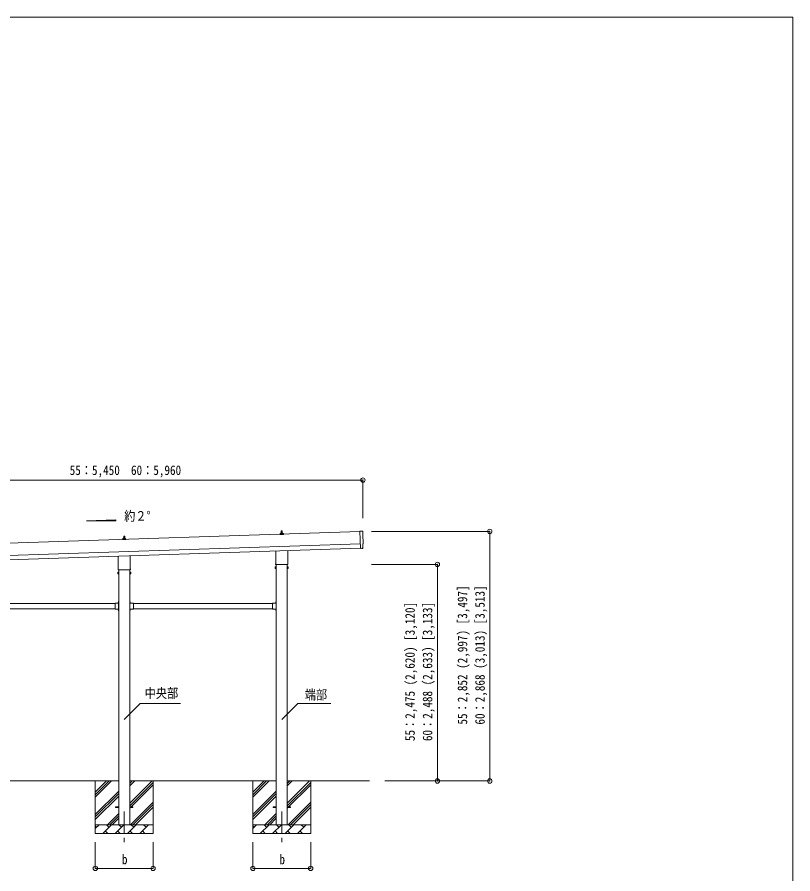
# Model space of a CAD drawing. Units: millimetres at full size, sheet at 1:50; details may follow other scales. Extents: x -14053 to 14053, y -9700 to 9700.
# Drawn here: x 4486 to 13347, y -92 to 9700 of the extents above; entities that cross this region are included whole.
import ezdxf
from ezdxf.enums import TextEntityAlignment as Align

# ---------------------------------------------------------------- set-up
doc = ezdxf.new("R2010")
doc.units = ezdxf.units.MM
doc.header["$LTSCALE"] = 50
doc.header["$PDMODE"] = 32
doc.header["$PDSIZE"] = 50
doc.linetypes.add('CHAIN1', pattern=[8, 5, -1, 1, -1])
doc.linetypes.add('USER7', pattern=[2, 1, -1])
for name, color, linetype, lineweight in [('E-2_ﾚｲﾔ226', 4, 'Continuous', 9), ('E-3_ﾚｲﾔ227', 7, 'CHAIN1', 9), ('E-4_ﾚｲﾔ228', 7, 'Continuous', 9), ('E-7_ﾚｲﾔ231', 7, 'Continuous', 9), ('E-8_ﾚｲﾔ232', 6, 'Continuous', 9), ('F-0_ﾚｲﾔ240', 7, 'Continuous', 9)]:
    doc.layers.add(name, color=color, linetype=linetype, lineweight=lineweight)
doc.styles.add('ＭＳ ゴシック', font='')
doc.styles.get('ＭＳ ゴシック').set_extended_font_data('MS Gothic')

msp = doc.modelspace()

# ---------------------------------------------------------------- linework, layer by layer
at = {"layer": 'E-2_ﾚｲﾔ226'}
for p, q in [((8400.15, 3821.1), (3017.14, 3641.67)), ((7502.78, 3803.95), (7503.51, 3827.47)), ((7504.51, 3828.45), (7513.06, 3828.45)), ((7514.06, 3827.47), (7514.78, 3803.95)), ((5690.53, 3728.45), (5690.53, 3736.16)), ((5727.03, 3728.45), (5690.53, 3728.45)), ((5690.92, 3736.95), (5726.65, 3736.95)), ((5691.3, 3737.14), (5698.02, 3738.77)), ((5698.4, 3738.95), (5719.17, 3738.95)), ((5698.78, 3739.74), (5698.78, 3743.95)), ((5699.78, 3743.95), (5717.78, 3743.95)), ((5702.78, 3743.95), (5703.51, 3767.47)), ((5704.51, 3768.45), (5713.06, 3768.45)), ((5714.06, 3767.47), (5714.78, 3743.95)), ((5718.78, 3739.74), (5718.78, 3743.95)), ((5726.27, 3737.14), (5719.55, 3738.77)), ((5727.03, 3728.45), (5727.03, 3736.16)), ((7490.53, 3788.45), (7490.53, 3796.16)), ((7527.03, 3788.45), (7490.53, 3788.45)), ((7490.92, 3796.95), (7526.65, 3796.95)), ((7491.3, 3797.14), (7498.02, 3798.77)), ((7498.4, 3798.95), (7519.17, 3798.95)), ((7498.78, 3799.74), (7498.78, 3803.95)), ((7499.78, 3803.95), (7517.78, 3803.95)), ((7518.78, 3799.74), (7518.78, 3803.95)), ((7526.27, 3797.14), (7519.55, 3798.77)), ((7527.03, 3788.45), (7527.03, 3796.16)), ((3021.8, 3501.75), (8404.81, 3681.18)), ((3023.47, 3451.78), (8406.48, 3631.21)), ((8406.57, 3628.44), (8406.6, 3627.44)), ((8426.22, 3628.1), (8433.13, 3628.69)), ((5640.48, 3394.46), (5640.48, 3539.01)), ((5777.08, 3543.56), (5777.08, 3394.46)), ((7440.48, 3454.46), (7440.48, 3599.01)), ((7577.08, 3603.56), (7577.08, 3454.46)), ((7438.78, 3445.69), (7438.78, 3451.19)), ((7576.72, 3442.19), (7440.85, 3442.19)), ((7446.28, 3442.19), (7446.28, 469.69)), ((7571.28, 469.69), (7571.28, 3442.19)), ((7578.78, 3451.19), (7578.78, 3445.69)), ((5634.78, 3356.19), (5635.54, 3357.5)), ((5634.78, 3356.19), (5634.78, 3339.19)), ((5634.78, 3339.19), (5635.54, 3337.87)), ((5641.78, 3352.6), (5635.54, 3352.6)), ((5641.78, 3342.78), (5635.54, 3342.78)), ((5641.78, 3337.87), (5635.54, 3337.87)), ((5638.78, 3385.69), (5638.78, 3391.19)), ((5776.72, 3382.19), (5640.85, 3382.19)), ((5644.28, 3338.49), (5641.78, 3338.49)), ((5646.28, 3382.19), (5646.28, 469.69)), ((5771.28, 469.69), (5771.28, 3382.19)), ((5773.28, 3338.49), (5775.78, 3338.49)), ((5775.78, 3352.6), (5782.02, 3352.6)), ((5775.78, 3342.78), (5782.02, 3342.78)), ((5775.78, 3337.87), (5782.02, 3337.87)), ((5778.78, 3391.19), (5778.78, 3385.69)), ((5782.78, 3356.19), (5782.02, 3357.5)), ((5782.78, 3339.19), (5782.02, 3337.87)), ((5782.78, 3356.19), (5782.78, 3339.19)), ((7434.78, 3416.19), (7435.54, 3417.5)), ((7434.78, 3416.19), (7434.78, 3399.19)), ((7434.78, 3399.19), (7435.54, 3397.87)), ((7441.78, 3412.6), (7435.54, 3412.6)), ((7441.78, 3402.78), (7435.54, 3402.78)), ((7441.78, 3397.87), (7435.54, 3397.87)), ((7444.28, 3398.49), (7441.78, 3398.49)), ((7573.28, 3398.49), (7575.78, 3398.49)), ((7575.78, 3412.6), (7582.02, 3412.6)), ((7575.78, 3402.78), (7582.02, 3402.78)), ((7575.78, 3397.87), (7582.02, 3397.87)), ((7582.78, 3416.19), (7582.02, 3417.5)), ((7582.78, 3399.19), (7582.02, 3397.87)), ((7582.78, 3416.19), (7582.78, 3399.19)), ((4013.28, 2997.69), (5604.28, 2997.69)), ((4013.28, 2937.69), (5604.28, 2937.69)), ((5604.28, 3000.69), (5604.28, 2934.69)), ((5604.28, 3000.69), (5644.28, 3000.69)), ((5607.38, 3001.2), (5607.38, 3000.69)), ((5607.38, 3000.69), (5619.18, 3000.69)), ((5640.28, 2937.69), (5645.78, 2937.69)), ((5643.77, 3016.59), (5644.28, 3016.59)), ((5644.28, 3020.69), (5646.28, 3020.69)), ((5644.28, 3020.69), (5644.28, 3000.69)), ((5644.28, 3016.59), (5644.28, 3004.79)), ((5646.28, 3013.69), (5644.28, 3013.69)), ((5646.28, 3007.69), (5644.28, 3007.69)), ((5644.28, 2996.69), (5644.28, 2938.69)), ((5646.28, 3020.69), (5646.28, 3000.69)), ((5773.28, 3020.69), (5771.28, 3020.69)), ((5771.28, 3020.69), (5771.28, 3000.69)), ((5771.28, 3013.69), (5773.28, 3013.69)), ((5771.28, 3007.69), (5773.28, 3007.69)), ((5777.28, 2937.69), (5771.78, 2937.69)), ((5773.28, 3020.69), (5773.28, 3000.69)), ((5773.79, 3016.59), (5773.28, 3016.59)), ((5773.28, 3016.59), (5773.28, 3004.79)), ((5813.28, 3000.69), (5773.28, 3000.69)), ((5773.28, 2996.69), (5773.28, 2938.69)), ((5810.18, 3000.69), (5798.38, 3000.69)), ((5810.18, 3001.2), (5810.18, 3000.69)), ((5813.28, 3000.69), (5813.28, 2934.69)), ((5813.28, 2997.69), (7404.28, 2997.69)), ((5813.28, 2937.69), (7404.28, 2937.69)), ((7404.28, 3000.69), (7404.28, 2934.69)), ((7404.28, 3000.69), (7444.28, 3000.69)), ((7407.38, 3001.2), (7407.38, 3000.69)), ((7407.38, 3000.69), (7419.18, 3000.69)), ((7440.28, 2937.69), (7445.78, 2937.69)), ((7443.77, 3016.59), (7444.28, 3016.59)), ((7444.28, 3020.69), (7446.28, 3020.69)), ((7444.28, 3020.69), (7444.28, 3000.69)), ((7444.28, 3016.59), (7444.28, 3004.79)), ((7446.28, 3013.69), (7444.28, 3013.69)), ((7446.28, 3007.69), (7444.28, 3007.69)), ((7444.28, 2996.69), (7444.28, 2938.69)), ((7446.28, 3020.69), (7446.28, 3000.69)), ((5604.28, 2934.69), (5644.28, 2934.69)), ((5607.38, 2934.18), (5607.38, 2934.69)), ((5607.38, 2934.69), (5619.18, 2934.69)), ((5644.28, 2936.69), (5640.28, 2936.69)), ((5643.77, 2930.59), (5644.28, 2930.59)), ((5644.28, 2934.69), (5644.28, 2914.69)), ((5644.28, 2930.59), (5644.28, 2918.79)), ((5646.28, 2927.69), (5644.28, 2927.69)), ((5646.28, 2921.69), (5644.28, 2921.69)), ((5644.28, 2914.69), (5646.28, 2914.69)), ((5646.28, 2934.69), (5646.28, 2914.69)), ((5771.28, 2934.69), (5771.28, 2914.69)), ((5771.28, 2927.69), (5773.28, 2927.69)), ((5771.28, 2921.69), (5773.28, 2921.69)), ((5773.28, 2914.69), (5771.28, 2914.69)), ((5773.28, 2936.69), (5777.28, 2936.69)), ((5773.28, 2934.69), (5773.28, 2914.69)), ((5813.28, 2934.69), (5773.28, 2934.69)), ((5773.79, 2930.59), (5773.28, 2930.59)), ((5773.28, 2930.59), (5773.28, 2918.79)), ((5810.18, 2934.69), (5798.38, 2934.69)), ((5810.18, 2934.18), (5810.18, 2934.69)), ((7404.28, 2934.69), (7444.28, 2934.69)), ((7407.38, 2934.18), (7407.38, 2934.69)), ((7407.38, 2934.69), (7419.18, 2934.69)), ((7444.28, 2936.69), (7440.28, 2936.69)), ((7443.77, 2930.59), (7444.28, 2930.59)), ((7444.28, 2934.69), (7444.28, 2914.69)), ((7444.28, 2930.59), (7444.28, 2918.79)), ((7446.28, 2927.69), (7444.28, 2927.69)), ((7446.28, 2921.69), (7444.28, 2921.69)), ((7444.28, 2914.69), (7446.28, 2914.69)), ((7446.28, 2934.69), (7446.28, 2914.69)), ((5608.78, 674.19), (5646.28, 674.19)), ((5608.78, 665.19), (5608.78, 674.19)), ((5608.78, 665.19), (5646.28, 665.19)), ((5771.28, 674.19), (5808.78, 674.19)), ((5771.28, 665.19), (5808.78, 665.19)), ((5808.78, 665.19), (5808.78, 674.19)), ((7408.78, 674.19), (7446.28, 674.19)), ((7408.78, 665.19), (7408.78, 674.19)), ((7408.78, 665.19), (7446.28, 665.19)), ((7571.28, 674.19), (7608.78, 674.19)), ((7571.28, 665.19), (7608.78, 665.19)), ((7608.78, 665.19), (7608.78, 674.19))]:
    msp.add_line(p, q, dxfattribs=at)
for points in [[(8431.59, 3825.59), (8399.98, 3826.19), (8406.57, 3628.44)], [(8425.47, 3628.35), (8424.79, 3628.95), (8406.6, 3627.44)], [(8435.87, 3631.77), (8434.3, 3678.78), (8434.9, 3678.8)], [(5641.78, 3337.87), (5641.78, 3357.5), (5635.54, 3357.5)], [(5641.78, 3338.49), (5641.78, 3356.89), (5644.28, 3356.89)], [(5775.78, 3338.49), (5775.78, 3356.89), (5773.28, 3356.89)], [(5775.78, 3337.87), (5775.78, 3357.5), (5782.02, 3357.5)], [(7441.78, 3397.87), (7441.78, 3417.5), (7435.54, 3417.5)], [(7441.78, 3398.49), (7441.78, 3416.89), (7444.28, 3416.89)], [(7575.78, 3398.49), (7575.78, 3416.89), (7573.28, 3416.89)], [(7575.78, 3397.87), (7575.78, 3417.5), (7582.02, 3417.5)], [(5607.38, 3001.2), (5619.18, 3001.2), (5619.18, 3000.69)], [(5644.28, 2996.69), (5640.28, 2996.69), (5640.28, 2998.69), (5644.28, 2998.69)], [(5640.28, 2997.69), (5645.78, 2997.69), (5645.78, 2937.69)], [(5644.28, 2938.69), (5640.28, 2938.69), (5640.28, 2936.69)], [(5643.77, 3016.59), (5643.77, 3004.79), (5644.28, 3004.79)], [(5777.28, 2997.69), (5771.78, 2997.69), (5771.78, 2937.69)], [(5773.79, 3016.59), (5773.79, 3004.79), (5773.28, 3004.79)], [(5773.28, 2996.69), (5777.28, 2996.69), (5777.28, 2998.69), (5773.28, 2998.69)], [(5773.28, 2938.69), (5777.28, 2938.69), (5777.28, 2936.69)], [(5810.18, 3001.2), (5798.38, 3001.2), (5798.38, 3000.69)], [(7407.38, 3001.2), (7419.18, 3001.2), (7419.18, 3000.69)], [(7444.28, 2996.69), (7440.28, 2996.69), (7440.28, 2998.69), (7444.28, 2998.69)], [(7440.28, 2997.69), (7445.78, 2997.69), (7445.78, 2937.69)], [(7444.28, 2938.69), (7440.28, 2938.69), (7440.28, 2936.69)], [(7443.77, 3016.59), (7443.77, 3004.79), (7444.28, 3004.79)], [(5607.38, 2934.18), (5619.18, 2934.18), (5619.18, 2934.69)], [(5643.77, 2930.59), (5643.77, 2918.79), (5644.28, 2918.79)], [(5773.79, 2930.59), (5773.79, 2918.79), (5773.28, 2918.79)], [(5810.18, 2934.18), (5798.38, 2934.18), (5798.38, 2934.69)], [(7407.38, 2934.18), (7419.18, 2934.18), (7419.18, 2934.69)], [(7443.77, 2930.59), (7443.77, 2918.79), (7444.28, 2918.79)]]:
    msp.add_lwpolyline(points, dxfattribs=at)
for points in [[(5644.28, 3337.19), (5644.28, 3358.19), (5646.28, 3358.19), (5646.28, 3337.19)], [(5773.28, 3337.19), (5773.28, 3358.19), (5771.28, 3358.19), (5771.28, 3337.19)], [(7444.28, 3397.19), (7444.28, 3418.19), (7446.28, 3418.19), (7446.28, 3397.19)], [(7573.28, 3397.19), (7573.28, 3418.19), (7571.28, 3418.19), (7571.28, 3397.19)]]:
    msp.add_lwpolyline(points, close=True, dxfattribs=at)
at = {"layer": 'E-2_ﾚｲﾔ226', "linetype": 'USER7'}
for points in [[(5610.78, 3003.3), (5612.14, 3000.52), (5613.28, 2999.91)], [(5615.78, 3003.3), (5614.43, 3000.52), (5613.28, 2999.91)], [(5641.67, 3013.19), (5644.45, 3011.83), (5645.06, 3010.69)], [(5641.67, 3008.19), (5644.45, 3009.54), (5645.06, 3010.69)], [(5775.89, 3013.19), (5773.12, 3011.83), (5772.51, 3010.69)], [(5775.89, 3008.19), (5773.12, 3009.54), (5772.51, 3010.69)], [(5801.78, 3003.3), (5803.14, 3000.52), (5804.28, 2999.91)], [(5806.78, 3003.3), (5805.43, 3000.52), (5804.28, 2999.91)], [(7410.78, 3003.3), (7412.14, 3000.52), (7413.28, 2999.91)], [(7415.78, 3003.3), (7414.43, 3000.52), (7413.28, 2999.91)], [(7441.67, 3013.19), (7444.45, 3011.83), (7445.06, 3010.69)], [(7441.67, 3008.19), (7444.45, 3009.54), (7445.06, 3010.69)], [(5610.78, 2932.08), (5612.14, 2934.86), (5613.28, 2935.46)], [(5615.78, 2932.08), (5614.43, 2934.86), (5613.28, 2935.46)], [(5641.67, 2927.19), (5644.45, 2925.83), (5645.06, 2924.69)], [(5641.67, 2922.19), (5644.45, 2923.54), (5645.06, 2924.69)], [(5775.89, 2927.19), (5773.12, 2925.83), (5772.51, 2924.69)], [(5775.89, 2922.19), (5773.12, 2923.54), (5772.51, 2924.69)], [(5801.78, 2932.08), (5803.14, 2934.86), (5804.28, 2935.46)], [(5806.78, 2932.08), (5805.43, 2934.86), (5804.28, 2935.46)], [(7410.78, 2932.08), (7412.14, 2934.86), (7413.28, 2935.46)], [(7415.78, 2932.08), (7414.43, 2934.86), (7413.28, 2935.46)], [(7441.67, 2927.19), (7444.45, 2925.83), (7445.06, 2924.69)], [(7441.67, 2922.19), (7444.45, 2923.54), (7445.06, 2924.69)]]:
    msp.add_lwpolyline(points, dxfattribs=at)
at = {"layer": 'E-2_ﾚｲﾔ226'}
for centre, radius, start, end in [((7504.51, 3827.45), 1, 90, 178.60509), ((7513.06, 3827.45), 1, 1.39491, 90), ((5691.53, 3736.16), 1, 103.62699, 180), ((5697.78, 3739.74), 1, 283.62699, 0), ((5702.87, 3743.32), 4.13, 90, 171.17633), ((5699.78, 3742.95), 1, 90, 180), ((5704.51, 3767.45), 1, 90, 178.60509), ((5712.12, 3743.95), 4.83, 133.60282, 180), ((5705.45, 3743.95), 4.83, 0, 46.39718), ((5713.06, 3767.45), 1, 1.39491, 90), ((5714.7, 3743.32), 4.13, 8.82367, 90), ((5717.78, 3742.95), 1, 0, 90), ((5719.78, 3739.74), 1, 180, 256.37301), ((5726.03, 3736.16), 1, 0, 76.37301), ((7491.53, 3796.16), 1, 103.62699, 180), ((7497.78, 3799.74), 1, 283.62699, 0), ((7502.87, 3803.32), 4.13, 90, 171.17633), ((7499.78, 3802.95), 1, 90, 180), ((7512.12, 3803.95), 4.83, 133.60282, 180), ((7505.45, 3803.95), 4.83, 0, 46.39718), ((7514.7, 3803.32), 4.13, 8.82367, 90), ((7517.78, 3802.95), 1, 0, 90), ((7519.78, 3799.74), 1, 180, 256.37301), ((7526.03, 3796.16), 1, 0, 76.37301), ((7442.78, 3451.19), 4, 125.09963, 180), ((7442.78, 3445.69), 4, 180, 194.47751), ((7442.78, 3445.69), 4, 194.47751, 241.04498), ((7574.78, 3445.69), 4, 298.95502, 345.52249), ((7574.78, 3451.19), 4, 0, 54.90037), ((7574.78, 3445.69), 4, 345.52249, 0), ((5639.13, 3355.05), 4.34, 145.61575, 214.38425), ((5651.02, 3347.69), 16.24, 162.41205, 197.58795), ((5639.13, 3340.33), 4.34, 145.61575, 214.38425), ((5642.78, 3391.19), 4, 125.09963, 180), ((5642.78, 3385.69), 4, 180, 194.47751), ((5642.78, 3385.69), 4, 194.47751, 241.04498), ((5774.78, 3385.69), 4, 298.95502, 345.52249), ((5774.78, 3391.19), 4, 0, 54.90037), ((5774.78, 3385.69), 4, 345.52249, 0), ((5766.54, 3347.69), 16.24, 342.41205, 17.58795), ((5778.44, 3355.05), 4.34, 325.61575, 34.38425), ((5778.44, 3340.33), 4.34, 325.61575, 34.38425), ((7439.13, 3415.05), 4.34, 145.61575, 214.38425), ((7451.02, 3407.69), 16.24, 162.41205, 197.58795), ((7439.13, 3400.33), 4.34, 145.61575, 214.38425), ((7566.54, 3407.69), 16.24, 342.41205, 17.58795), ((7578.44, 3415.05), 4.34, 325.61575, 34.38425), ((7578.44, 3400.33), 4.34, 325.61575, 34.38425), ((5613.28, 2995.46), 8.23, 44.2189, 135.7811), ((5649.52, 3010.69), 8.23, 134.2189, 225.7811), ((5644.28, 3000.69), 2, 270, 0), ((5773.28, 3000.69), 2, 180, 270), ((5768.05, 3010.69), 8.23, 314.2189, 45.7811), ((5804.28, 2995.46), 8.23, 44.2189, 135.7811), ((7413.28, 2995.46), 8.23, 44.2189, 135.7811), ((7449.52, 3010.69), 8.23, 134.2189, 225.7811), ((7444.28, 3000.69), 2, 270, 0), ((5613.28, 2939.92), 8.23, 224.2189, 315.7811), ((5649.52, 2924.69), 8.23, 134.2189, 225.7811), ((5644.28, 2934.69), 2, 0, 90), ((5773.28, 2934.69), 2, 90, 180), ((5768.05, 2924.69), 8.23, 314.2189, 45.7811), ((5804.28, 2939.92), 8.23, 224.2189, 315.7811), ((7413.28, 2939.92), 8.23, 224.2189, 315.7811), ((7449.52, 2924.69), 8.23, 134.2189, 225.7811), ((7444.28, 2934.69), 2, 0, 90)]:
    msp.add_arc(centre, radius, start, end, dxfattribs=at)
for centre, major_axis, ratio, start_param, end_param in [((8431.53, 3822.59), (3, 0.1), 0.99863, 6.2683889, 7.8016218), ((13197.09, 3910.98), (-4760.73, -158.69), 0.99863, 6.2683889, 6.2976778), ((8426.14, 3629.09), (0.75, -0.666), 0.9974, 4.712389, 5.5252311), ((8432.86, 3631.68), (2.25, -2), 0.9974, 5.5252311, 7.0411395), ((8434.75, 3683.19), (4.4, 0.15), 0.99863, 4.712389, 6.2976778)]:
    msp.add_ellipse(centre, major_axis=major_axis, ratio=ratio, start_param=start_param, end_param=end_param, dxfattribs=at)
at = {"layer": 'E-3_ﾚｲﾔ227'}
for p, q in [((5708.78, 619.69), (5708.78, 270.69)), ((7508.78, 619.69), (7508.78, 270.69))]:
    msp.add_line(p, q, dxfattribs=at)
at = {"layer": 'E-4_ﾚｲﾔ228'}
for p, q in [((5646.28, 969.69), (3971.28, 969.69)), ((5378.78, 969.69), (5378.78, 369.69)), ((5378.78, 784.64), (5563.83, 969.69)), ((5378.78, 812.92), (5535.55, 969.69)), ((5378.78, 841.21), (5507.26, 969.69)), ((7446.28, 969.69), (5771.28, 969.69)), ((5771.28, 714.59), (6026.38, 969.69)), ((5771.28, 912.58), (5828.39, 969.69)), ((5771.28, 940.86), (5800.11, 969.69)), ((5771.28, 686.31), (6038.78, 953.81)), ((5771.28, 658.02), (6038.78, 925.52)), ((6038.78, 969.69), (6038.78, 369.69)), ((7178.78, 969.69), (7178.78, 369.69)), ((7178.78, 784.64), (7363.83, 969.69)), ((7178.78, 812.92), (7335.55, 969.69)), ((7178.78, 841.21), (7307.26, 969.69)), ((8509.66, 969.69), (7571.28, 969.69)), ((7571.28, 714.59), (7826.38, 969.69)), ((7571.28, 912.58), (7628.39, 969.69)), ((7571.28, 940.86), (7600.11, 969.69)), ((7571.28, 686.31), (7838.78, 953.81)), ((7571.28, 658.02), (7838.78, 925.52)), ((7838.78, 969.69), (7838.78, 369.69)), ((5378.78, 586.65), (5646.28, 854.15)), ((5378.78, 558.36), (5646.28, 825.86)), ((5378.78, 530.08), (5646.28, 797.58)), ((7178.78, 586.65), (7446.28, 854.15)), ((7178.78, 558.36), (7446.28, 825.86)), ((7178.78, 530.08), (7446.28, 797.58)), ((5780.94, 469.69), (6038.78, 727.53)), ((5809.22, 469.69), (6038.78, 699.25)), ((7580.94, 469.69), (7838.78, 727.53)), ((7609.22, 469.69), (7838.78, 699.25)), ((5516.38, 469.69), (5646.28, 599.59)), ((5837.51, 469.69), (6038.78, 670.96)), ((7316.38, 469.69), (7446.28, 599.59)), ((7637.51, 469.69), (7838.78, 670.96)), ((5544.67, 469.69), (5646.28, 571.31)), ((5572.95, 469.69), (5646.28, 543.02)), ((7344.67, 469.69), (7446.28, 571.31)), ((7372.95, 469.69), (7446.28, 543.02)), ((5378.78, 469.69), (6038.78, 469.69)), ((5378.78, 426.8), (5421.68, 469.69)), ((5393.12, 441.14), (5378.78, 455.48)), ((5463.1, 369.69), (5563.1, 469.69)), ((5491.65, 398.24), (5520.2, 369.69)), ((5534.54, 441.14), (5505.99, 469.69)), ((5604.52, 369.69), (5704.52, 469.69)), ((5633.07, 398.24), (5661.63, 369.69)), ((5675.97, 441.14), (5647.41, 469.69)), ((5745.94, 369.69), (5845.94, 469.69)), ((5774.49, 398.24), (5803.05, 369.69)), ((5817.39, 441.14), (5788.83, 469.69)), ((5887.36, 369.69), (5987.36, 469.69)), ((5915.91, 398.24), (5944.47, 369.69)), ((5958.81, 441.14), (5930.25, 469.69)), ((6035.5, 469.69), (6038.78, 472.97)), ((7178.78, 469.69), (7838.78, 469.69)), ((7178.78, 426.8), (7221.68, 469.69)), ((7193.12, 441.14), (7178.78, 455.48)), ((7263.1, 369.69), (7363.1, 469.69)), ((7291.65, 398.24), (7320.2, 369.69)), ((7334.54, 441.14), (7305.99, 469.69)), ((7404.52, 369.69), (7504.52, 469.69)), ((7433.07, 398.24), (7461.63, 369.69)), ((7475.97, 441.14), (7447.41, 469.69)), ((7545.94, 369.69), (7645.94, 469.69)), ((7574.49, 398.24), (7603.05, 369.69)), ((7617.39, 441.14), (7588.83, 469.69)), ((7687.36, 369.69), (7787.36, 469.69)), ((7715.91, 398.24), (7744.47, 369.69)), ((7758.81, 441.14), (7730.25, 469.69)), ((7835.5, 469.69), (7838.78, 472.97)), ((6038.78, 369.69), (5378.78, 369.69)), ((7838.78, 369.69), (7178.78, 369.69))]:
    msp.add_line(p, q, dxfattribs=at)
at = {"layer": 'E-7_ﾚｲﾔ231', "color": 4}
for p, q in [((5278.28, 3942.71), (5614.28, 3955.13)), ((5614.28, 3942.71), (5278.28, 3942.71)), ((5614.28, 3955.13), (5614.28, 3942.71))]:
    msp.add_line(p, q, dxfattribs=at)
at = {"layer": 'E-7_ﾚｲﾔ231', "color": 6}
for p, q in [((5892.96, 1856.65), (5708.78, 1672.48)), ((6352.71, 1856.65), (5892.96, 1856.65))]:
    msp.add_line(p, q, dxfattribs=at)
msp.add_lwpolyline([(8069.7, 1856.65), (7692.96, 1856.65), (7508.78, 1672.48)], dxfattribs=at)
at = {"layer": 'E-8_ﾚｲﾔ232'}
for p, q in [((2986.14, 4408.66), (8435.81, 4408.66)), ((8435.81, 4408.66), (8435.81, 3972.38)), ((9884.81, 3822.14), (8534.81, 3822.14)), ((9884.81, 3822.14), (9884.81, 969.69)), ((9285.81, 3444.69), (8534.81, 3444.69)), ((9285.81, 3444.69), (9285.81, 969.69)), ((9285.81, 969.69), (8684.81, 969.69)), ((9884.81, 969.69), (8684.81, 969.69)), ((5378.78, -29.31), (5378.78, 270.69)), ((6038.78, -29.31), (6038.78, 270.69)), ((7178.78, -29.31), (7178.78, 270.69)), ((7838.78, -29.31), (7838.78, 270.69)), ((5378.78, -29.31), (6038.78, -29.31)), ((7178.78, -29.31), (7838.78, -29.31))]:
    msp.add_line(p, q, dxfattribs=at)
for p in [(8435.81, 4408.66), (9884.81, 3822.14), (9285.81, 3444.69), (9285.81, 969.69), (9884.81, 969.69), (5378.78, -29.31), (6038.78, -29.31), (7178.78, -29.31), (7838.78, -29.31)]:
    msp.add_point(p, dxfattribs=at)
at = {"layer": 'F-0_ﾚｲﾔ240', "color": 5, "lineweight": 5}
for p, q in [((-14053.43, 9700), (13346.57, 9700)), ((13346.57, 9700), (13346.57, -9700))]:
    msp.add_line(p, q, dxfattribs=at)

# ---------------------------------------------------------------- texts
at = {"layer": 'E-7_ﾚｲﾔ231', "style": 'ＭＳ ゴシック', "width": 0.85}
for s, p in [('約２°', (5708.48, 3910.82)), ('中央部', (5943.09, 1885.44)), ('端部', (7771.49, 1868.28))]:
    msp.add_text(s, height=110, dxfattribs=at).set_placement(p, align=Align.BOTTOM_LEFT)
at = {"layer": 'E-8_ﾚｲﾔ232', "color": 7, "style": 'ＭＳ ゴシック', "width": 0.85}
for s, p in [('55：5,450\u300060：5,960', (5085.97, 4433.66)), ('b', (5682.53, -14.31)), ('b', (7482.53, -14.31))]:
    msp.add_text(s, height=110, dxfattribs=at).set_placement(p, align=Align.BOTTOM_LEFT)
for s, p in [('55：2,852 (2,997) [3,497]', (9659.81, 1614.66)), ('60：2,868 (3,013) [3,513]', (9859.81, 1614.66)), ('55：2,475 (2,620) [3,120]', (9060.81, 1425.94)), ('60：2,488 (2,633) [3,133]', (9260.81, 1425.94))]:
    msp.add_text(s, height=110, rotation=90, dxfattribs=at).set_placement(p, align=Align.BOTTOM_LEFT)

doc.saveas('drawing.dxf')
